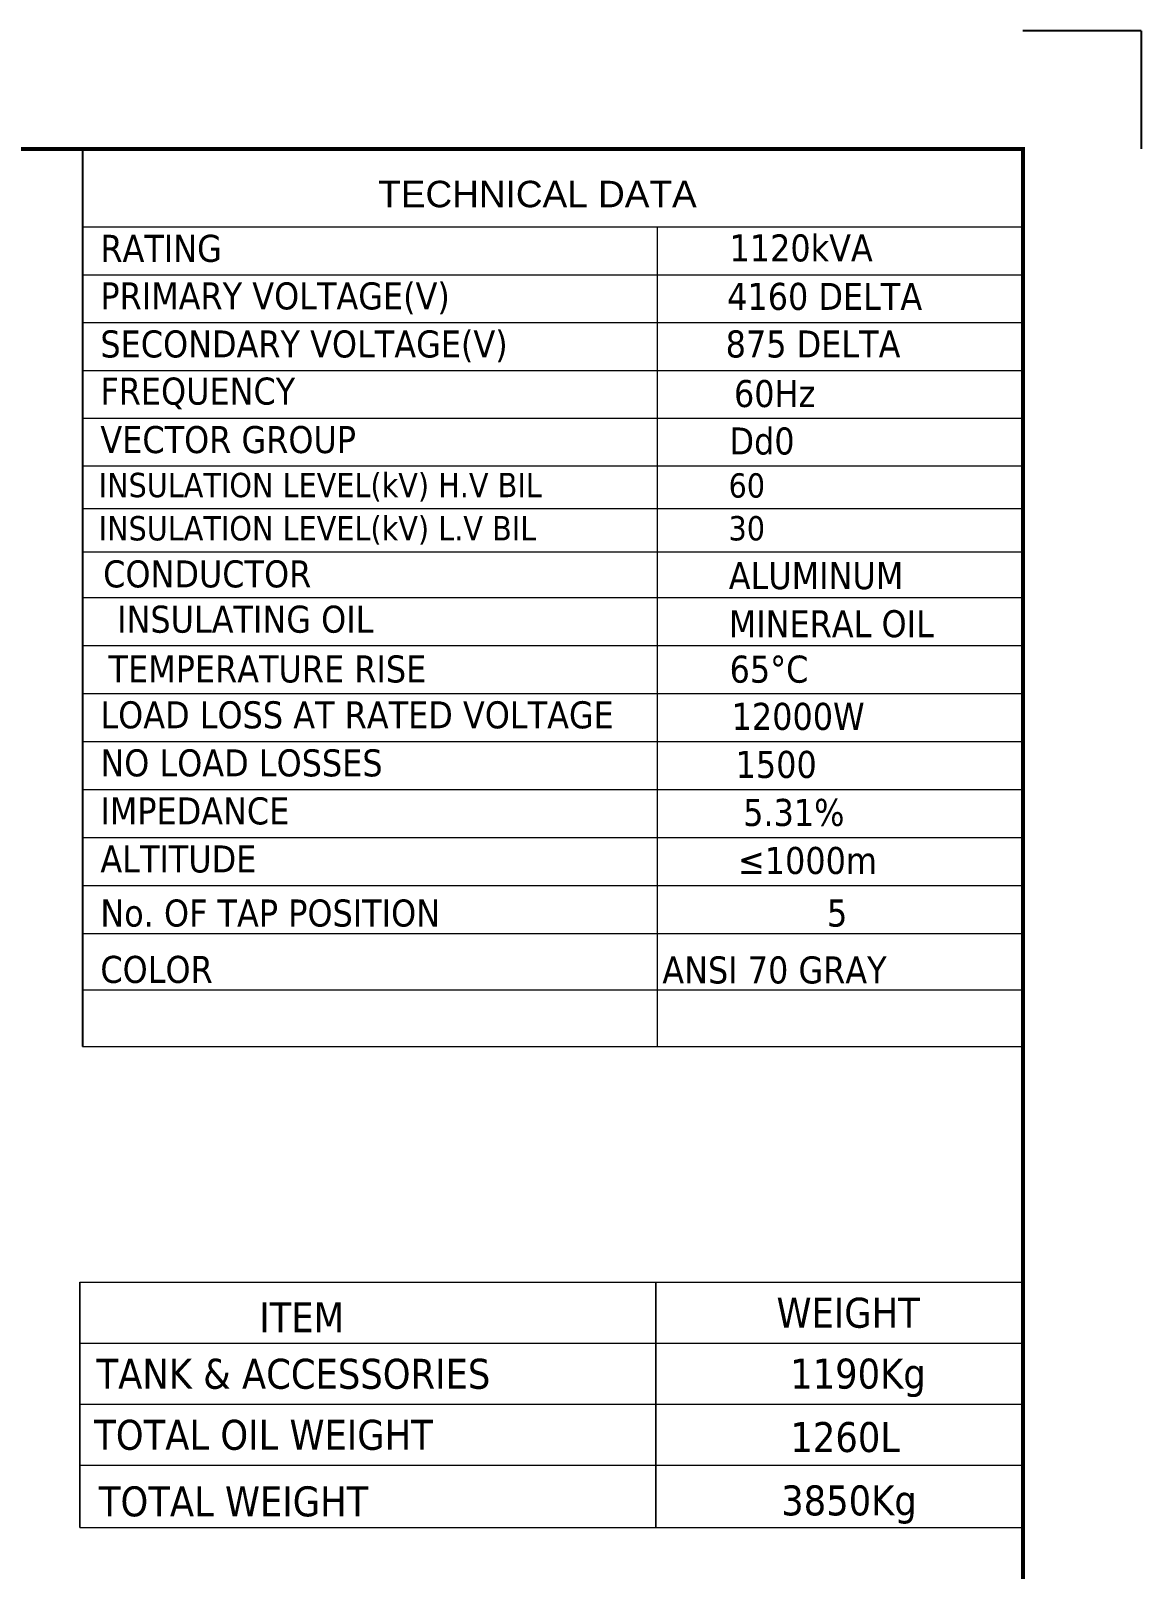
# Model space of a CAD drawing. Header units: millimetres. Extents: x 58520 to 122350, y -311274 to -166540.
# Drawn here: x 66563 to 68880, y -169750 to -166540 of the extents above; entities that cross this region are included whole.
import ezdxf
from ezdxf.enums import TextEntityAlignment as Align

# ---------------------------------------------------------------- set-up
doc = ezdxf.new("R2010")
doc.units = ezdxf.units.MM
doc.header["$LTSCALE"] = 13
doc.layers.add('1', color=4, linetype='Continuous')
doc.layers.add('6文字层', color=3, linetype='Continuous')
doc.layers.add('paper', color=254, linetype='Continuous', plot=False)
doc.layers.add('标注、文本', color=3, linetype='Continuous', lineweight=25)
doc.layers.add('铁心', color=3, linetype='Continuous', lineweight=0)
doc.styles.add('PDF Arial', font='arial.ttf')
doc.styles.add('Tahoma$001', font='tahoma.ttf', dxfattribs={"height": 2.159784})
doc.styles.add('Tahoma_txtstyle_30.51_0_0', font='tahoma.ttf')

msp = doc.modelspace()

# ---------------------------------------------------------------- linework, layer by layer
at = {"layer": '1', "const_width": 8.63}
msp.add_lwpolyline([(59160.93, -173594.86), (68633.25, -173594.86), (68633.25, -166786.63), (59160.93, -166786.63), (59160.93, -173594.86)], dxfattribs=at)
at = {"layer": '6文字层'}
for points in [[(66671.3, -166786.63), (68633.25, -166786.63)], [(66671.3, -166786.63), (66671.3, -168659.01)], [(68633.25, -166786.63), (68633.25, -167948.77)]]:
    msp.add_lwpolyline(points, dxfattribs=at)
at = {"layer": 'paper'}
for q in [(68633.25, -166539.96), (68879.92, -166786.63)]:
    msp.add_line((68879.92, -166539.96), q, dxfattribs=at)
at = {"layer": '标注、文本'}
msp.add_line((68633.25, -169662.64), (68633.25, -169151.05), dxfattribs=at)
at = {"layer": '铁心'}
for p, q in [((66665.39, -169151.05), (66665.39, -169321.16)), ((66665.39, -169321.16), (66665.39, -169151.05)), ((66665.39, -169151.05), (68633.25, -169151.05)), ((67867.38, -169151.05), (67867.38, -169321.16)), ((67867.38, -169321.16), (67867.38, -169151.05)), ((66665.39, -169278.02), (68633.25, -169278.02)), ((66665.39, -169517.62), (66665.39, -169321.16)), ((66665.39, -169321.16), (66665.39, -169517.62)), ((67867.38, -169517.62), (67867.38, -169321.16)), ((67867.38, -169321.16), (67867.38, -169517.62)), ((66665.39, -169405.53), (68633.25, -169405.53)), ((66665.39, -169662.64), (66665.39, -169517.62)), ((66665.39, -169517.62), (66665.39, -169662.64)), ((67867.38, -169662.64), (67867.38, -169517.62)), ((67867.38, -169517.62), (67867.38, -169662.64)), ((66665.39, -169533.03), (68633.25, -169533.03)), ((66665.39, -169662.64), (68633.25, -169662.64))]:
    msp.add_line(p, q, dxfattribs=at)
for points in [[(66671.3, -166949.28), (68633.25, -166949.28)], [(67870.11, -166949.28), (67870.11, -168659.01)], [(66671.3, -167049.51), (68633.25, -167049.51)], [(66671.3, -167148.8), (68633.25, -167148.8)], [(66671.3, -167249.03), (68633.25, -167249.03)], [(66671.3, -167348.32), (68633.25, -167348.32)], [(66671.3, -167447.6), (68633.25, -167447.6)], [(66671.3, -167722.16), (68633.25, -167722.16)], [(66671.3, -167822.4), (68633.25, -167822.4)], [(66671.3, -167922.63), (68633.25, -167922.63)], [(66671.3, -168022.86), (68633.25, -168022.86)], [(66671.3, -168123.1), (68633.25, -168123.1)], [(66671.3, -168223.33), (68633.25, -168223.33)], [(66671.3, -168323.56), (68633.25, -168323.56)], [(66671.3, -168423.79), (68633.25, -168423.79)], [(66671.3, -168423.79), (68633.25, -168423.79)], [(68633.25, -168423.79), (68633.25, -168657.9)], [(66671.3, -168541.4), (68633.25, -168541.4)], [(66671.3, -168659.01), (68633.25, -168659.01)], [(66671.3, -168659.01), (67955.48, -168659.01)], [(66671.3, -168659.01), (67955.48, -168659.01)], [(66671.3, -168659.01), (68633.25, -168659.01)], [(66671.3, -168659.01), (67955.48, -168659.01)], [(66671.3, -168659.01), (67955.48, -168659.01)]]:
    msp.add_lwpolyline(points, dxfattribs=at)
at = {"layer": '铁心', "lineweight": 13}
for points in [[(66671.3, -167447.6), (68437.05, -167447.6)], [(66671.3, -167536.96), (68633.25, -167536.96)], [(66671.3, -167627.17), (68633.25, -167627.17)]]:
    msp.add_lwpolyline(points, dxfattribs=at)

# ---------------------------------------------------------------- texts
at = {"layer": '铁心'}
for s, height, style, p in [('TECHNICAL DATA', 55.2299, 'PDF Arial', (67288.1, -166908.19)), ('RATING', 56.398, 'Tahoma$001', (66708.41, -167022.09)), ('1120kVA', 56.398, 'Tahoma$001', (68020.94, -167021.24)), ('PRIMARY VOLTAGE(V)', 56.3976, 'Tahoma$001', (66708.41, -167121.37)), ('4160 DELTA ', 56.3976, 'Tahoma$001', (68016.02, -167122.32)), ('SECONDARY VOLTAGE(V)', 56.3976, 'Tahoma$001', (66708.41, -167221.61)), ('875 DELTA ', 56.398, 'Tahoma$001', (68012.92, -167221.61)), ('FREQUENCY', 56.398, 'Tahoma$001', (66708.41, -167319.95)), ('60Hz', 56.398, 'Tahoma$001', (68030.26, -167325.04)), ('VECTOR GROUP', 56.3976, 'Tahoma$001', (66708.41, -167421.13)), ('Dd0', 56.398, 'Tahoma$001', (68020.96, -167424.05)), ('CONDUCTOR', 56.398, 'Tahoma$001', (66714.22, -167701.38)), ('ALUMINUM', 56.398, 'Tahoma$001', (68019.38, -167705.07)), ('MINERAL OIL', 56.3976, 'Tahoma$001', (68019.38, -167805.3)), ('LOAD LOSS AT RATED VOLTAGE', 56.3976, 'Tahoma$001', (66708.41, -167995.44)), ('12000W', 56.398, 'Tahoma$001', (68025.34, -167998.64)), ('NO LOAD LOSSES', 56.3976, 'Tahoma$001', (66708.41, -168095.67)), ('1500', 56.398, 'Tahoma$001', (68033.67, -168098.87)), ('IMPEDANCE', 56.398, 'Tahoma$001', (66708.41, -168195.91)), ('5.31%%%', 56.398, 'Tahoma$001', (68049.44, -168199.11)), ('ALTITUDE', 56.398, 'Tahoma$001', (66708.41, -168296.14)), ('≤1000m', 56.398, 'Tahoma$001', (68038.79, -168299.34)), ('No. OF TAP POSITION', 56.3976, 'Tahoma$001', (66708.33, -168408.99)), ('5', 56.4, 'Tahoma$001', (68224.42, -168408.99)), ('COLOR', 56.398, 'Tahoma$001', (66708.33, -168526.6)), ('ANSI 70 GRAY ', 56.3976, 'Tahoma$001', (67880.75, -168527.76)), ('ITEM', 62.517, 'Tahoma_txtstyle_30.51_0_0', (67039.93, -169255.5)), ('TANK & ACCESSORIES', 62.517, 'Tahoma_txtstyle_30.51_0_0', (66700.43, -169373.45)), ('1190Kg', 62.517, 'Tahoma_txtstyle_30.51_0_0', (68147.51, -169373.11)), ('TOTAL OIL WEIGHT', 62.517, 'Tahoma_txtstyle_30.51_0_0', (66695.56, -169500.76)), ('1260L', 62.517, 'Tahoma_txtstyle_30.51_0_0', (68147.91, -169505.4)), ('TOTAL WEIGHT', 62.517, 'Tahoma_txtstyle_30.51_0_0', (66705.3, -169639.63)), ('3850Kg', 62.517, 'Tahoma_txtstyle_30.51_0_0', (68128.81, -169637.66))]:
    msp.add_text(s, height=height, dxfattribs=dict(at, style=style)).set_placement(p)
at = {"layer": '铁心', "lineweight": 13, "style": 'Tahoma$001'}
for s, height, p in [('INSULATION LEVEL(kV) H.V BIL', 50.7578, (66704.7, -167513.13)), ('60', 50.758, (68018.94, -167513.99)), ('INSULATION LEVEL(kV) L.V BIL', 50.7578, (66704.7, -167603.34)), ('30', 50.758, (68018.94, -167603.34))]:
    msp.add_text(s, height=height, dxfattribs=at).set_placement(p)
at = {"layer": '铁心', "style": 'Tahoma$001'}
for s, p in [('INSULATING OIL', (67010.69, -167767.7)), ('TEMPERATURE RISE ', (67067.49, -167871.54))]:
    msp.add_text(s, height=56.3976, dxfattribs=at).set_placement(p, align=Align.MIDDLE)
msp.add_text('65%%DC', height=56.398, dxfattribs=at).set_placement((68021.13, -167871.94), align=Align.MIDDLE_LEFT)
at = {"layer": '铁心', "insert": (68119.1, -169183.51), "char_height": 62.517, "width": 740.2529, "attachment_point": 1, "style": 'Tahoma_txtstyle_30.51_0_0'}
msp.add_mtext('WEIGHT', dxfattribs=at)

doc.saveas('drawing.dxf')
